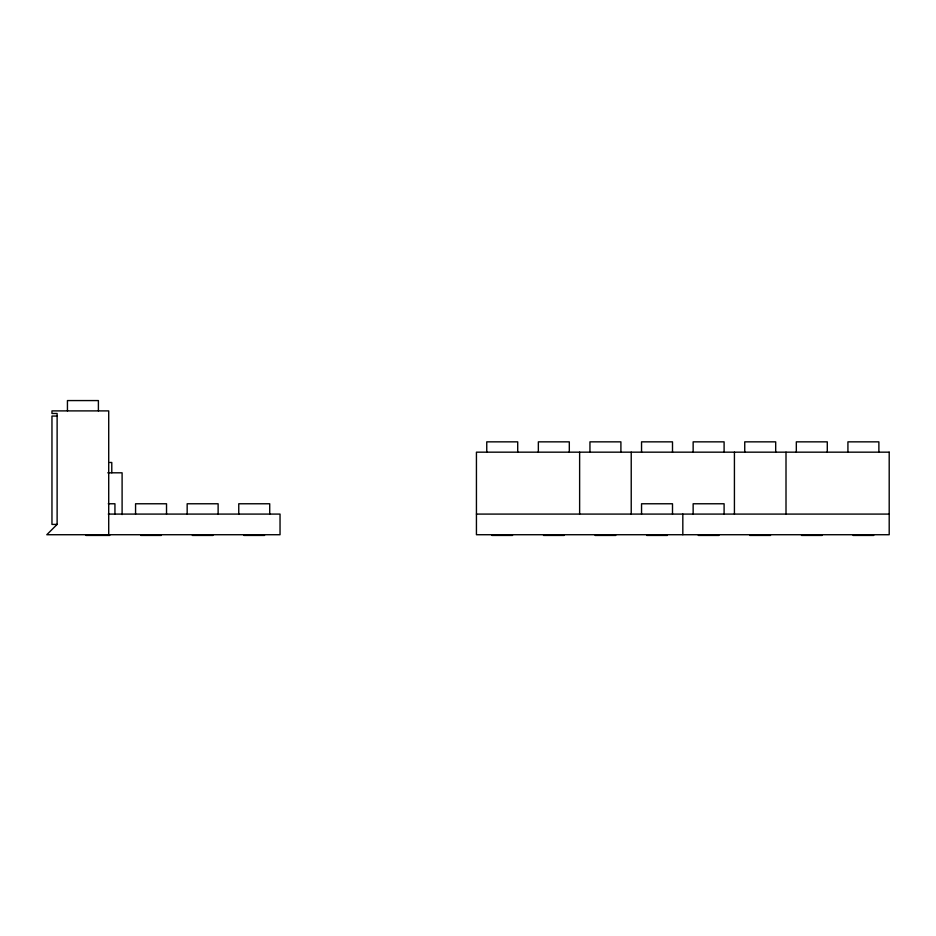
<?xml version="1.0" encoding="UTF-8"?>
<svg xmlns="http://www.w3.org/2000/svg" width="936" height="936" viewBox="0 0 936 936"><rect width="100%" height="100%" fill="white"/><g stroke="black" fill="none" stroke-linecap="round" stroke-linejoin="round"><path stroke-width="1.4" d="M108.716 534.725L108.716 410.892L51.96 410.892L51.96 413.478L57.119 413.478L57.119 524.406L46.8 534.725L280.039 534.725L280.039 514.086L108.26 514.086M57.119 416.052L51.96 416.052L51.96 524.406L57.119 524.406M109.711 462.489L111.782 462.489L111.782 472.809M107.769 472.809L122.101 472.809L122.101 514.566M108.26 503.767L114.941 503.767L114.941 514.086M476.436 514.086L889.2 514.086M85.995 535.427L109.769 535.427M140.739 535.427L161.366 535.427M192.336 535.427L212.963 535.427M243.922 535.427L264.56 535.427M491.926 535.427L512.554 535.427M543.512 535.427L564.151 535.427M595.109 535.427L615.748 535.427M646.706 535.427L667.345 535.427M698.303 535.427L718.93 535.427M749.9 535.427L770.527 535.427M801.497 535.427L822.124 535.427M853.082 535.427L873.721 535.427M878.881 452.17L878.881 441.85L847.922 441.85L847.922 452.17M827.284 452.17L827.284 441.85L796.325 441.85L796.325 452.17M786.006 452.17L786.006 514.086M775.687 452.17L775.687 441.85L744.74 441.85L744.74 452.17M734.421 452.17L734.421 514.086M724.101 452.17L724.101 441.85L693.143 441.85L693.143 452.17M724.101 514.086L724.101 503.767L693.143 503.767L693.143 514.086M682.824 514.086L682.824 534.725M672.504 452.17L672.504 441.85L641.546 441.85L641.546 452.17M672.504 514.086L672.504 503.767L641.546 503.767L641.546 514.086M631.227 452.17L631.227 514.086M620.907 452.17L620.907 441.85L589.949 441.85L589.949 452.17M579.63 452.17L579.63 514.086M569.31 452.17L569.31 441.85L538.352 441.85L538.352 452.17M517.713 452.17L517.713 441.85L486.755 441.85L486.755 452.17M269.72 514.086L269.72 503.767L238.762 503.767L238.762 514.086M218.123 514.086L218.123 503.767L187.165 503.767L187.165 514.086M166.526 514.086L166.526 503.767L135.568 503.767L135.568 514.086M98.397 410.892L98.397 400.573L67.439 400.573L67.439 410.892M889.2 452.17L476.436 452.17L476.436 534.725L889.2 534.725L889.2 452.17"/></g></svg>
